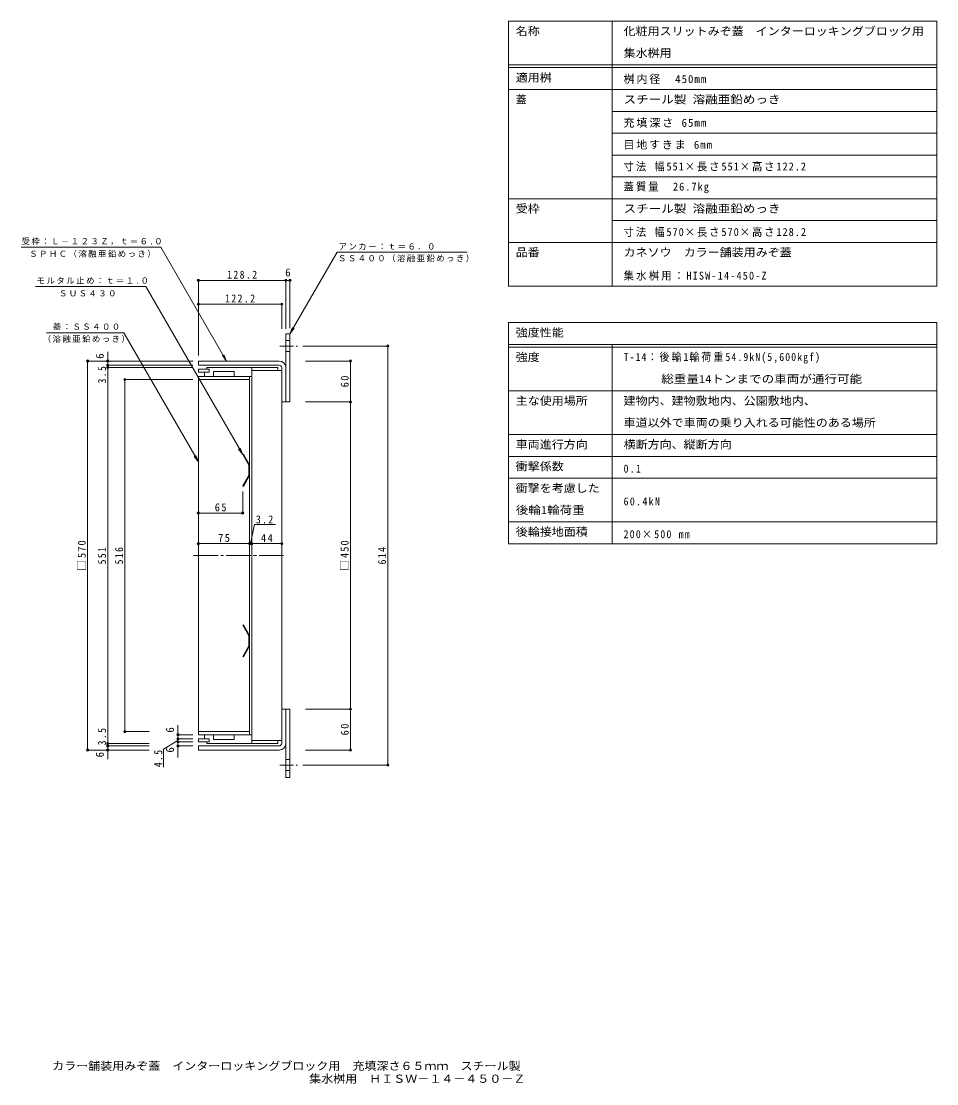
# Model space of a CAD drawing. Units: millimetres, scale not verified. Extents: x -941 to 1117, y -778 to 779.
# Drawn here: x -224 to 1117, y -778 to 779 of the extents above; entities that cross this region are included whole.
import ezdxf
from ezdxf.enums import TextEntityAlignment as Align

# ---------------------------------------------------------------- set-up
doc = ezdxf.new("R2010")
doc.units = ezdxf.units.MM
doc.header["$LTSCALE"] = 4
doc.header["$PDMODE"] = 32
doc.header["$PDSIZE"] = 3.2
doc.linetypes.add('CHAIN1', pattern=[8, 5, -1, 1, -1])
doc.linetypes.add('CHAIN2', pattern=[12, 9, -1, 1, -1])
for name, color, linetype, lineweight in [('0-0_通り芯', 7, 'CHAIN2', 9), ('0-2_仕上', 7, 'Continuous', 9), ('0-3_建具', 4, 'Continuous', 9), ('0-4_その他', 7, 'Continuous', 9), ('0-5_寸法', 7, 'Continuous', 9), ('F-5_F-5ﾚｲﾔ', 2, 'Continuous', 9), ('F-F_F-Fﾚｲﾔ', 7, 'Continuous', 9)]:
    doc.layers.add(name, color=color, linetype=linetype, lineweight=lineweight)
doc.layers.add('F-4_F-4ﾚｲﾔ', color=2, linetype='Continuous')
doc.styles.add('ＭＳ ゴシック', font='')
doc.styles.get('ＭＳ ゴシック').set_extended_font_data('MS Gothic')

msp = doc.modelspace()

# ---------------------------------------------------------------- linework, layer by layer
at = {"layer": '0-0_通り芯'}
msp.add_line((28.086, -4.008), (163.472, -4.008), dxfattribs=at)
at = {"layer": '0-2_仕上'}
for p, q in [((51.165, 268.992), (35.165, 268.992)), ((35.165, 268.992), (35.165, 264.492)), ((51.165, 268.992), (51.165, 264.492)), ((87.365, 265.492), (57.365, 265.492)), ((57.365, 265.492), (57.365, 258.492)), ((87.365, 265.492), (87.365, 258.492)), ((113.365, 271.492), (113.365, 266.992)), ((51.165, 264.492), (35.165, 264.492)), ((113.365, 258.492), (35.165, 258.492)), ((35.165, -266.509), (35.165, 258.492)), ((110.165, 253.992), (35.165, 253.992)), ((44.165, 264.492), (44.165, 258.492)), ((110.165, -266.509), (110.165, 258.492)), ((110.165, -262.009), (35.165, -262.009)), ((113.365, -266.509), (35.165, -266.509)), ((51.165, -272.509), (35.165, -272.509)), ((35.165, -277.009), (35.165, -272.509)), ((51.165, -277.009), (35.165, -277.009)), ((44.165, -272.509), (44.165, -266.509)), ((51.165, -277.009), (51.165, -272.509)), ((57.365, -273.509), (57.365, -266.509)), ((87.365, -273.509), (57.365, -273.509)), ((87.365, -273.509), (87.365, -266.509)), ((113.365, -279.509), (113.365, -275.009))]:
    msp.add_line(p, q, dxfattribs=at)
at = {"layer": '0-2_仕上', "color": 2}
for p, q in [((113.365, 271.492), (151.365, 271.492)), ((113.365, 271.492), (113.365, -279.509)), ((157.365, 266.992), (113.365, 266.992)), ((151.365, 271.492), (151.365, 266.992)), ((157.365, -275.008), (157.365, 266.992)), ((157.365, -275.008), (113.365, -275.008)), ((113.365, -279.509), (151.365, -279.509)), ((151.365, -279.509), (151.365, -275.008))]:
    msp.add_line(p, q, dxfattribs=at)
at = {"layer": '0-2_仕上', "color": 3}
for p, q in [((100.165, 144.08), (101.031, 144.58)), ((109.165, 128.492), (100.165, 144.08)), ((110.165, 128.76), (101.031, 144.58)), ((109.165, 113.492), (109.165, 128.492)), ((110.165, 113.224), (110.165, 128.76)), ((110.165, 113.224), (101.031, 97.403)), ((110.165, -121.24), (101.031, -105.42)), ((109.165, -121.508), (109.165, -136.508)), ((110.165, -121.24), (110.165, -136.776)), ((109.165, -136.508), (100.165, -152.097)), ((110.165, -136.776), (101.031, -152.597)), ((100.165, -152.097), (101.031, -152.597))]:
    msp.add_line(p, q, dxfattribs=at)
at = {"layer": '0-2_仕上'}
for points in [[(113.365, 271.492), (47.665, 271.492), (47.665, 268.992)], [(113.365, -279.509), (47.665, -279.509), (47.665, -277.009)]]:
    msp.add_lwpolyline(points, dxfattribs=at)
at = {"layer": '0-2_仕上', "color": 3}
for points in [[(109.165, 113.492), (100.165, 97.903), (101.031, 97.403)], [(109.165, -121.508), (100.165, -105.92), (101.031, -105.42)]]:
    msp.add_lwpolyline(points, dxfattribs=at)
at = {"layer": '0-3_建具'}
for p, q in [((163.365, 320.992), (169.365, 320.992)), ((163.365, 220.992), (163.365, 320.992)), ((169.365, 220.992), (169.365, 320.992)), ((163.365, 310.992), (169.365, 310.992)), ((163.365, 294.992), (169.365, 294.992)), ((153.365, 274.992), (35.165, 274.992)), ((157.365, 270.741), (157.365, 220.992)), ((157.365, 220.992), (163.365, 220.992)), ((163.365, 220.992), (169.365, 220.992)), ((163.365, -229.008), (169.365, -229.008)), ((163.365, -229.008), (163.365, -329.008)), ((169.365, -229.008), (169.365, -329.008)), ((153.365, -283.008), (35.165, -283.008)), ((163.365, -303.008), (169.365, -303.008)), ((163.365, -319.008), (169.365, -319.008)), ((163.365, -329.008), (169.365, -329.008))]:
    msp.add_line(p, q, dxfattribs=at)
at = {"layer": '0-3_建具', "linetype": 'CHAIN1'}
for p, q in [((154.438, 302.992), (180.377, 302.992)), ((154.438, -311.008), (180.377, -311.008))]:
    msp.add_line(p, q, dxfattribs=at)
at = {"layer": '0-3_建具'}
for points in [[(35.165, 274.992), (35.165, 280.992), (153.365, 280.992)], [(157.365, -279.008), (157.365, -229.008), (163.365, -229.008)], [(35.165, -283.008), (35.165, -289.008), (153.365, -289.008)]]:
    msp.add_lwpolyline(points, dxfattribs=at)
for centre, radius, start, end in [((153.365, 270.992), 10, 0, 90), ((153.365, 270.992), 4, 0, 90), ((153.365, -279.008), 4, 270, 0), ((153.365, -279.008), 10, 270, 0)]:
    msp.add_arc(centre, radius, start, end, dxfattribs=at)
at = {"layer": '0-4_その他'}
for p, q in [((35.166, 400.311), (35.166, 289.117)), ((35.166, 399.111), (163.366, 399.111)), ((163.366, 400.311), (163.366, 328.056)), ((163.366, 399.111), (169.365, 399.111)), ((169.365, 400.311), (169.365, 328.992)), ((35.166, 364.324), (157.366, 364.324)), ((157.366, 365.524), (157.366, 328.056)), ((313.964, 302.992), (188.377, 302.992)), ((312.764, -311.008), (312.764, 302.992)), ((-128.419, 280.992), (27.166, 280.992)), ((-127.219, 280.992), (-127.219, -289.008)), ((-97.619, 280.992), (-97.619, 294.721)), ((-97.619, 274.992), (-97.619, 280.992)), ((259.196, 280.992), (192.248, 280.992)), ((257.996, 220.992), (257.996, 280.992)), ((-98.819, 274.992), (27.166, 274.992)), ((-98.819, 271.492), (27.166, 271.492)), ((-97.619, 271.492), (-97.619, 274.992)), ((-97.619, -279.509), (-97.619, 271.492)), ((-73.878, 253.992), (27.165, 253.992)), ((-72.678, 253.992), (-72.678, -262.009)), ((259.196, 220.992), (192.248, 220.992)), ((257.996, 220.992), (257.996, -229.008)), ((100.165, 57.044), (100.165, 89.903)), ((35.165, 58.244), (100.165, 58.244)), ((35.165, 13.474), (110.165, 13.474)), ((110.165, 13.474), (113.365, 13.474)), ((113.365, 13.474), (157.365, 13.474)), ((259.196, -229.008), (192.248, -229.008)), ((257.996, -229.008), (257.996, -289.008)), ((-73.878, -262.009), (-37.11, -262.009)), ((5.247, -266.508), (5.247, -252.59)), ((-98.819, -279.509), (-37.11, -279.509)), ((-97.619, -283.008), (-97.619, -279.509)), ((4.047, -266.508), (27.165, -266.508)), ((4.047, -272.509), (27.165, -272.509)), ((4.047, -277.009), (27.165, -277.009)), ((5.247, -272.509), (5.247, -266.508)), ((5.247, -277.009), (5.247, -272.509)), ((5.247, -283.008), (5.247, -277.009)), ((-128.419, -289.008), (-37.11, -289.008)), ((-98.819, -283.008), (-37.11, -283.008)), ((-97.619, -289.008), (-97.619, -283.008)), ((-97.619, -289.008), (-97.619, -302.391)), ((4.047, -283.008), (27.165, -283.008)), ((5.247, -283.008), (5.247, -299.805)), ((259.196, -289.008), (192.248, -289.008)), ((313.964, -311.008), (188.377, -311.008))]:
    msp.add_line(p, q, dxfattribs=at)
for points in [[(111.765, 13.474), (117.574, 41.567), (148.029, 41.567)], [(5.247, -274.759), (-16.045, -287.776), (-16.045, -314.107)]]:
    msp.add_lwpolyline(points, dxfattribs=at)
for p in [(35.166, 399.111), (163.366, 399.111), (169.365, 399.111), (35.166, 364.324), (157.366, 364.324), (312.764, 302.992), (-127.219, 280.992), (-97.619, 280.992), (257.996, 280.992), (-97.619, 274.992), (-97.619, 271.492), (-72.678, 253.992), (257.996, 220.992), (35.165, 58.244), (100.165, 58.244), (35.165, 13.474), (110.165, 13.474), (113.365, 13.474), (157.365, 13.474), (257.996, -229.008), (-72.678, -262.009), (-97.619, -279.509), (5.247, -266.508), (5.247, -272.509), (5.247, -277.009), (-127.219, -289.008), (-97.619, -283.008), (-97.619, -289.008), (5.247, -283.008), (257.996, -289.008), (312.764, -311.008)]:
    msp.add_point(p, dxfattribs=at)
at = {"layer": '0-5_寸法'}
for p, q in [((-224.4, 448.017), (-19.965, 448.017)), ((-19.965, 448.017), (76.467, 280.992)), ((238.352, 440.48), (169.365, 320.992)), ((238.352, 440.48), (428.877, 440.48)), ((169.365, 320.992), (173.192, 330.23)), ((169.365, 320.992), (175.453, 328.925)), ((-187.347, 322.426), (-74.004, 322.426)), ((-74.004, 322.426), (35.165, 133.34)), ((76.467, 280.992), (70.379, 288.925)), ((76.467, 280.992), (72.64, 290.23)), ((35.165, 133.34), (29.078, 141.273)), ((35.165, 133.34), (31.338, 142.578)), ((100.165, 144.08), (94.078, 152.014)), ((100.165, 144.08), (96.338, 153.319))]:
    msp.add_line(p, q, dxfattribs=at)
msp.add_lwpolyline([(-203.465, 390.295), (-41.987, 390.295), (100.165, 144.08)], dxfattribs=at)
at = {"layer": 'F-5_F-5ﾚｲﾔ', "color": 7}
msp.add_line((489.51, 237.265), (1117.126, 237.265), dxfattribs=at)
at = {"layer": 'F-F_F-Fﾚｲﾔ'}
for p, q in [((489.51, 778.862), (1117.126, 778.862)), ((489.51, 778.862), (489.51, 390.862)), ((641.705, 778.862), (641.705, 390.862)), ((1117.126, 778.862), (1117.126, 390.862)), ((489.51, 714.862), (1117.126, 714.862)), ((489.51, 710.862), (1117.126, 710.862)), ((489.51, 678.862), (1117.126, 678.862)), ((641.705, 646.862), (1117.126, 646.862)), ((641.705, 614.862), (1117.126, 614.862)), ((641.705, 582.862), (1117.126, 582.862)), ((641.705, 550.862), (1117.126, 550.862)), ((489.51, 518.862), (1117.126, 518.862)), ((641.705, 486.862), (1117.126, 486.862)), ((489.51, 454.862), (1117.126, 454.862)), ((489.51, 390.862), (1117.126, 390.862)), ((489.51, 337.265), (1117.126, 337.265)), ((489.51, 337.265), (489.51, 13.265)), ((1117.126, 337.265), (1117.126, 13.265)), ((489.51, 305.265), (1117.126, 305.265)), ((489.51, 301.265), (1117.126, 301.265)), ((641.705, 305.265), (641.705, 13.265)), ((489.51, 237.265), (1117.126, 237.265)), ((489.51, 173.265), (1117.126, 173.265)), ((489.51, 141.265), (1117.126, 141.265)), ((489.51, 109.265), (1117.126, 109.265)), ((489.51, 45.265), (1117.126, 45.265)), ((489.51, 13.265), (1117.126, 13.265))]:
    msp.add_line(p, q, dxfattribs=at)

# ---------------------------------------------------------------- texts
at = {"layer": '0-4_その他', "color": 2, "style": 'ＭＳ ゴシック'}
msp.add_text('6', height=11.73, dxfattribs=at).set_placement((162.366, 401.511), align=Align.BOTTOM_LEFT)
for p in [(-100.019, 284.218), (2.847, -263.494), (-100.019, -299.731), (2.847, -292.704)]:
    msp.add_text('6', height=11.73, rotation=90, dxfattribs=at).set_placement(p, align=Align.BOTTOM_LEFT)
at = {"layer": '0-4_その他', "color": 2, "char_height": 11.73, "attachment_point": 7, "style": 'ＭＳ ゴシック'}
for s, insert in [('\\T1.28;\\W0.9;128.2', (77.266, 401.511)), ('\\T1.28;\\W0.9;122.2', (74.266, 366.724)), ('\\T1.27;\\W0.95;65', (59.165, 60.644)), ('\\T1.27;\\W0.9;3.2', (119.444, 42.91)), ('\\T1.27;\\W0.95;75', (64.165, 15.874)), ('\\T1.27;\\W0.95;44', (126.865, 15.874))]:
    msp.add_mtext(s, dxfattribs=dict(at, insert=insert))
at = {"layer": '0-4_その他', "color": 2, "char_height": 11.73, "attachment_point": 7, "rotation": 90, "style": 'ＭＳ ゴシック'}
for s, insert in [('\\T1.27;\\W0.9;3.5', (-100.019, 248.125)), ('\\T1.27;\\W0.95;60', (255.596, 242.492)), ('\\T1.21;\\W0.95;□570', (-129.619, -26.008)), ('\\T1.21;\\W0.95;□450', (255.596, -26.008)), ('\\T1.27;\\W0.9;551', (-100.019, -17.008)), ('\\T1.27;\\W0.9;516', (-75.078, -17.008)), ('\\T1.27;\\W0.9;614', (310.364, -17.008)), ('\\T1.27;\\W0.9;3.5', (-100.019, -282.088)), ('\\T1.27;\\W0.95;60', (255.596, -267.508)), ('\\T1.27;\\W0.9;4.5', (-17.651, -314.155))]:
    msp.add_mtext(s, dxfattribs=dict(at, insert=insert))
at = {"layer": '0-5_寸法', "char_height": 8.798, "attachment_point": 7, "style": 'ＭＳ ゴシック'}
for s, insert in [('\\T1.17;受枠：Ｌ－１２３Ｚ，ｔ＝６.０', (-223.923, 450.728)), ('\\T1.17;アンカー：ｔ＝６．０', (240.595, 443.94)), ('\\T1.17;ＳＰＨＣ（溶融亜鉛めっき）', (-212.709, 432.494)), ('\\T1.17;ＳＳ４００（溶融亜鉛めっき）', (239.673, 425.974)), ('\\T1.18;モルタル止め：ｔ＝１.０', (-202.07, 393.885)), ('\\T1.17;ＳＵＳ４３０', (-169.159, 375.563)), ('\\T1.17;蓋：ＳＳ４００', (-178.19, 326.353)), ('\\T1.17;（溶融亜鉛めっき）', (-192.891, 307.768))]:
    msp.add_mtext(s, dxfattribs=dict(at, insert=insert))
at = {"layer": 'F-4_F-4ﾚｲﾔ', "style": 'ＭＳ ゴシック', "width": 1.1}
for s, p in [('カラー舗装用みぞ蓋\u3000インターロッキングブロック用\u3000充填深さ６５ｍｍ\u3000スチール製', (-179.146, -761.267)), ('集水桝用\u3000ＨＩＳＷ－１４－４５０－Ｚ', (197.497, -780.096))]:
    msp.add_text(s, height=11.73, dxfattribs=at).set_placement(p, align=Align.BOTTOM_LEFT)
at = {"layer": 'F-5_F-5ﾚｲﾔ', "style": 'ＭＳ ゴシック'}
for s, width, p in [('化粧用スリットみぞ蓋\u3000インターロッキングブロック用', 1.1, (658.239, 754.862)), ('集水桝用', 1.1, (658.239, 722.862)), ('スチール製 溶融亜鉛めっき', 1.15, (658.239, 654.862))]:
    msp.add_text(s, height=11.73, dxfattribs=dict(at, width=width)).set_placement(p, align=Align.BOTTOM_LEFT)
at = {"layer": 'F-5_F-5ﾚｲﾔ', "char_height": 11.73, "attachment_point": 7, "style": 'ＭＳ ゴシック'}
for s, insert in [('\\T1.18;桝内径\u3000450mm', (658.239, 686.862)), ('\\T1.18;充填深さ\\~65mm', (658.239, 622.862)), ('\\T1.17;目地すきま\\~6mm', (658.239, 590.862))]:
    msp.add_mtext(s, dxfattribs=dict(at, insert=insert))
at = {"layer": 'F-F_F-Fﾚｲﾔ', "color": 2, "style": 'ＭＳ ゴシック'}
for s, width, p in [('名称', 1.1, (500.156, 754.862)), ('適用桝', 1.1, (500.156, 686.862)), ('受枠', 1.1, (500.156, 494.862)), ('スチール製 溶融亜鉛めっき', 1.15, (658.239, 494.862)), ('品番', 1.1, (500.156, 430.862)), ('カネソウ\u3000カラー舗装用みぞ蓋', 1.1, (658.239, 430.862)), ('強度性能', 1.1, (500.156, 313.265)), ('強度', 1.1, (500.156, 277.265)), ('  \u3000\u3000総重量14トンまでの車両が通行可能', 1.15, (658.239, 245.265)), ('主な使用場所', 1.1, (500.156, 213.265)), ('建物内、建物敷地内、公園敷地内、', 1.1, (658.239, 213.265)), ('車道以外で車両の乗り入れる可能性のある場所', 1.1, (658.239, 181.265)), ('車両進行方向', 1.1, (500.156, 149.265)), ('横断方向、縦断方向', 1.1, (658.239, 149.265)), ('衝撃係数', 1.1, (500.156, 117.265)), ('衝撃を考慮した', 1.1, (500.156, 85.265)), ('後輪1輪荷重', 1.15, (500.156, 53.265)), ('後輪接地面積', 1.1, (500.156, 21.265))]:
    msp.add_text(s, height=11.73, dxfattribs=dict(at, width=width)).set_placement(p, align=Align.BOTTOM_LEFT)
msp.add_text('蓋', height=11.73, dxfattribs=at).set_placement((500.156, 654.862), align=Align.BOTTOM_LEFT)
at = {"layer": 'F-F_F-Fﾚｲﾔ', "color": 2, "char_height": 11.73, "attachment_point": 7, "style": 'ＭＳ ゴシック'}
for s, insert in [('\\T1.18;\\W0.95;寸法\\~幅551×長さ551×高さ122.2', (658.239, 558.862)), ('\\T1.19;\\W0.95;蓋質量\u300026.7kg', (658.239, 526.862)), ('\\T1.18;\\W0.95;寸法\\~幅570×長さ570×高さ128.2', (658.239, 462.862)), ('\\T1.21;\\W0.95;集水桝用：HISW-14-450-Z', (658.239, 398.862)), ('\\T1.22;\\W0.9;T-14：後輪1輪荷重54.9kN(5,600kgf)', (658.239, 277.265)), ('\\T1.27;\\W0.9;0.1', (658.239, 117.265)), ('\\T1.28;\\W0.9;60.4kN', (658.239, 69.265)), ('\\T1.25;\\W0.9;200×500\\~mm', (658.239, 21.265))]:
    msp.add_mtext(s, dxfattribs=dict(at, insert=insert))

doc.saveas('drawing.dxf')
